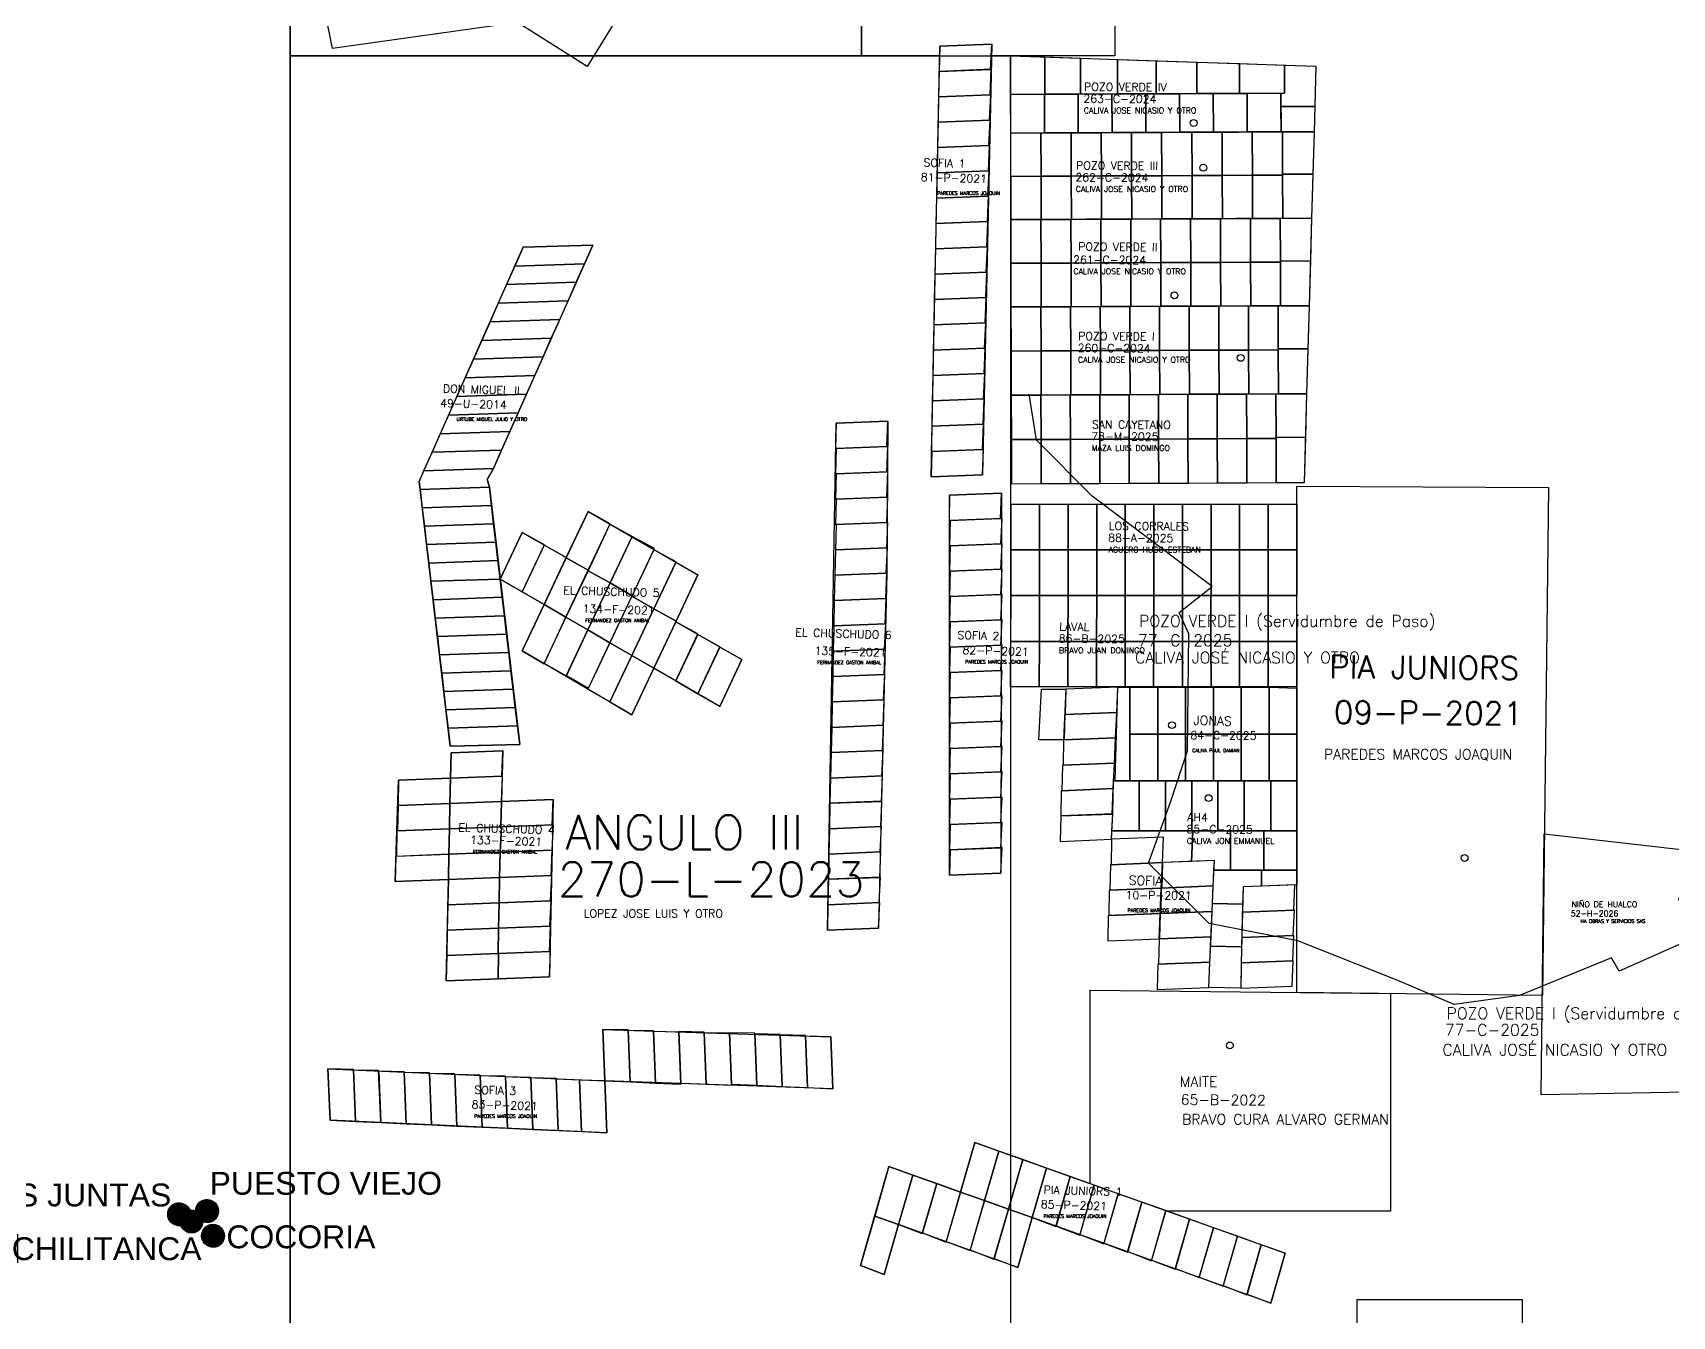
# Model space of a CAD drawing. Header units: metres. Extents: x -4406421 to 6012633, y 6449185 to 13337258.
# Drawn here: x 2621781 to 2636125, y 6810148 to 6821370 of the extents above; entities that cross this region are included whole.
import ezdxf

# ---------------------------------------------------------------- set-up
doc = ezdxf.new("R2010")
doc.units = ezdxf.units.M
doc.header["$LTSCALE"] = 20
doc.header["$MEASUREMENT"] = 0
for name, color, linetype in [('ALUVIONES', 191, 'CONTINUOUS'), ('CANTERAS', 6, 'CONTINUOUS'), ('CATEOS', 7, 'CONTINUOUS'), ('MANIFEST', 1, 'CONTINUOUS'), ('SERVIDUMBRE', 44, 'CONTINUOUS'), ('ZONAS', 5, 'CONTINUOUS')]:
    doc.layers.add(name, color=color, linetype=linetype)
doc.layers.add('TITULARES', color=7, linetype='CONTINUOUS', true_color=0x04fbc6)
doc.styles.add('ROMANS', font='romans.shx', dxfattribs={"oblique": 1.17516e-08, "height": 3})
pattern_1 = [(45, (0, 0), (-0.0883883476483, 0.0883883476483), [])]

msp = doc.modelspace()

# ---------------------------------------------------------------- hatches: boundary and pattern name
at = {"layer": 'ZONAS', "ltscale": 100}
h = msp.add_hatch(dxfattribs=at)
h.set_pattern_fill('ANSI31', color=256, style=0)
h.set_pattern_definition(pattern_1)
h.paths.add_polyline_path([(2623155, 6811075, 0.83006), (2622962, 6811039, 0.457761), (2623076, 6810940, -0.09286), (2623069, 6810976, -0.371967)])
h = msp.add_hatch(dxfattribs=at)
h.set_pattern_fill('ANSI31', color=256, style=0)
h.set_pattern_definition(pattern_1)
h.paths.add_polyline_path([(2623206, 6811070, -0.314198), (2623269, 6810974, 0.528662), (2623406, 6811067, 0.989363)])
h = msp.add_hatch(dxfattribs=at)
h.set_pattern_fill('ANSI31', color=256, style=0)
h.set_pattern_definition(pattern_1)
h.paths.add_polyline_path([(2623069, 6810976, 1), (2623269, 6810976, 1)])
h = msp.add_hatch(dxfattribs=at)
h.set_pattern_fill('ANSI31', color=256, style=0)
h.set_pattern_definition(pattern_1)
h.paths.add_polyline_path([(2623458, 6810851, 1), (2623258, 6810851, 1)])

# ---------------------------------------------------------------- linework, layer by layer
at = {"layer": 'ALUVIONES', "color": 5, "ltscale": 100}
for points in [[(2629717, 6821254), (2630171, 6821272), (2630090, 6817504), (2629641, 6817487)], [(2630335, 6821170), (2633007, 6821079), (2632991, 6820505), (2630337, 6820494)], [(2630337, 6820494), (2632991, 6820505), (2632970, 6819748), (2630340, 6819737)], [(2630340, 6819737), (2632970, 6819748), (2632948, 6818984), (2630342, 6818973)], [(2626073, 6819496), (2626680, 6819512), (2625883, 6817722), (2625811, 6817559), (2625758, 6817463), (2625776, 6817397), (2626041, 6815146), (2625434, 6815131), (2625169, 6817377), (2625161, 6817448)], [(2630342, 6818973), (2632948, 6818984), (2632926, 6818213), (2630345, 6818202)], [(2630345, 6818202), (2632926, 6818213), (2632904, 6817435), (2630348, 6817424)], [(2628733, 6813524), (2628809, 6817956), (2629263, 6817974), (2629254, 6816645), (2629182, 6813542)], [(2629802, 6817327), (2630257, 6817345), (2630252, 6814023), (2629802, 6814005)], [(2625870, 6816594), (2626063, 6817001), (2626449, 6816783), (2626639, 6817185), (2627601, 6816632), (2627407, 6816221), (2627985, 6815891), (2627791, 6815480), (2627215, 6815814), (2627022, 6815407), (2626062, 6815965), (2626254, 6816371)], [(2630340, 6817249), (2632840, 6817249), (2632840, 6816449), (2630340, 6816449)], [(2630340, 6816449), (2632838, 6816449), (2632842, 6815650), (2630335, 6815650)], [(2631275, 6815649), (2632598, 6815649), (2632842, 6815641), (2632842, 6814828), (2631250, 6814828)], [(2624981, 6814835), (2625436, 6814853), (2625441, 6815074), (2625895, 6815092), (2625881, 6814649), (2626335, 6814667), (2626302, 6813115), (2625398, 6813080), (2625417, 6813966), (2624952, 6813948)], [(2624364, 6812310), (2626786, 6812207), (2626768, 6812656), (2628764, 6812592), (2628782, 6812137), (2626786, 6812207), (2626804, 6811752), (2624382, 6811861)], [(2629023, 6810592), (2629272, 6811456), (2629899, 6811233), (2630024, 6811666), (2632739, 6810699), (2632612, 6810262), (2630525, 6811010), (2630399, 6810573), (2629356, 6810950), (2629230, 6810513)]]:
    msp.add_lwpolyline(points, close=True, dxfattribs=at)
at = {"layer": 'ALUVIONES', "ltscale": 100}
for points in [[(2629717, 6821254), (2629712, 6821033), (2630161, 6821050), (2630171, 6821272)], [(2630335, 6821170), (2630636, 6821160), (2630637, 6820833), (2630336, 6820832)], [(2629712, 6821033), (2629707, 6820811), (2630157, 6820829), (2630167, 6821051)], [(2630636, 6821160), (2630948, 6821149), (2630949, 6820835), (2630637, 6820833)], [(2630948, 6821149), (2631272, 6821138), (2631273, 6820836), (2630949, 6820835)], [(2631272, 6821138), (2631610, 6821126), (2631611, 6820838), (2631273, 6820836)], [(2631610, 6821126), (2631965, 6821114), (2631966, 6820839), (2631611, 6820838)], [(2631965, 6821114), (2632338, 6821102), (2632339, 6820841), (2631966, 6820839)], [(2632338, 6821102), (2632733, 6821088), (2632734, 6820842), (2632339, 6820841)], [(2632733, 6821088), (2633007, 6821079), (2632997, 6820726), (2632702, 6820725), (2632701, 6820842), (2632734, 6820842)], [(2629707, 6820811), (2629702, 6820589), (2630152, 6820607), (2630162, 6820829)], [(2630336, 6820832), (2630632, 6820833), (2630633, 6820495), (2630337, 6820494)], [(2630632, 6820833), (2630927, 6820835), (2630928, 6820496), (2630633, 6820495)], [(2630927, 6820835), (2631223, 6820836), (2631224, 6820498), (2630928, 6820496)], [(2631223, 6820836), (2631519, 6820837), (2631520, 6820499), (2631224, 6820498)], [(2631519, 6820837), (2631814, 6820838), (2631816, 6820500), (2631520, 6820499)], [(2631814, 6820838), (2632110, 6820840), (2632111, 6820502), (2631816, 6820500)], [(2632110, 6820840), (2632406, 6820841), (2632407, 6820503), (2632111, 6820502)], [(2632406, 6820841), (2632701, 6820842), (2632703, 6820504), (2632407, 6820503)], [(2629702, 6820589), (2629698, 6820368), (2630147, 6820385), (2630157, 6820607)], [(2632702, 6820725), (2632997, 6820726), (2632991, 6820505), (2632703, 6820504)], [(2630337, 6820494), (2630601, 6820495), (2630603, 6820117), (2630338, 6820115)], [(2630601, 6820495), (2630865, 6820496), (2630867, 6820118), (2630603, 6820117)], [(2630865, 6820496), (2631130, 6820497), (2631131, 6820119), (2630867, 6820118)], [(2631130, 6820497), (2631394, 6820498), (2631395, 6820120), (2631131, 6820119)], [(2631394, 6820498), (2631658, 6820500), (2631659, 6820121), (2631395, 6820120)], [(2631658, 6820500), (2631922, 6820501), (2631924, 6820122), (2631659, 6820121)], [(2631922, 6820501), (2632187, 6820502), (2632188, 6820123), (2631924, 6820122)], [(2632187, 6820502), (2632451, 6820503), (2632452, 6820125), (2632188, 6820123)], [(2632451, 6820503), (2632715, 6820504), (2632716, 6820126), (2632452, 6820125)], [(2632715, 6820504), (2632991, 6820505), (2632981, 6820135), (2632716, 6820134)], [(2629698, 6820368), (2629693, 6820146), (2630142, 6820164), (2630152, 6820386)], [(2629693, 6820146), (2629688, 6819925), (2630138, 6819942), (2630148, 6820164)], [(2630338, 6820115), (2630603, 6820117), (2630604, 6819738), (2630340, 6819737)], [(2630603, 6820117), (2630867, 6820118), (2630868, 6819739), (2630604, 6819738)], [(2630867, 6820118), (2631131, 6820119), (2631132, 6819740), (2630868, 6819739)], [(2631131, 6820119), (2631395, 6820120), (2631397, 6819741), (2631132, 6819740)], [(2631395, 6820120), (2631659, 6820121), (2631661, 6819743), (2631397, 6819741)], [(2631659, 6820121), (2631924, 6820122), (2631925, 6819744), (2631661, 6819743)], [(2631924, 6820122), (2632188, 6820123), (2632189, 6819745), (2631925, 6819744)], [(2632188, 6820123), (2632452, 6820125), (2632453, 6819746), (2632189, 6819745)], [(2632452, 6820125), (2632716, 6820126), (2632718, 6819747), (2632453, 6819746)], [(2632716, 6820134), (2632981, 6820135), (2632970, 6819748), (2632718, 6819747)], [(2629688, 6819925), (2629683, 6819703), (2630133, 6819721), (2630143, 6819942)], [(2630340, 6819737), (2630601, 6819738), (2630603, 6819356), (2630341, 6819355)], [(2630601, 6819738), (2630863, 6819739), (2630865, 6819357), (2630603, 6819356)], [(2630863, 6819739), (2631125, 6819740), (2631126, 6819358), (2630865, 6819357)], [(2631125, 6819740), (2631387, 6819741), (2631388, 6819359), (2631126, 6819358)], [(2631387, 6819741), (2631649, 6819743), (2631650, 6819361), (2631388, 6819359)], [(2631649, 6819743), (2631910, 6819744), (2631912, 6819362), (2631650, 6819361)], [(2631910, 6819744), (2632172, 6819745), (2632174, 6819363), (2631912, 6819362)], [(2632172, 6819745), (2632434, 6819746), (2632435, 6819364), (2632174, 6819363)], [(2632434, 6819746), (2632696, 6819747), (2632697, 6819365), (2632435, 6819364)], [(2632696, 6819747), (2632970, 6819748), (2632959, 6819375), (2632697, 6819374)], [(2629683, 6819703), (2629679, 6819481), (2630128, 6819499), (2630138, 6819721)], [(2626680, 6819512), (2626073, 6819496), (2625999, 6819331), (2626609, 6819351)], [(2629679, 6819481), (2629674, 6819260), (2630123, 6819277), (2630133, 6819499)], [(2626609, 6819351), (2625999, 6819331), (2625927, 6819168), (2626536, 6819189)], [(2630341, 6819355), (2630603, 6819356), (2630604, 6818974), (2630342, 6818973)], [(2630603, 6819356), (2630865, 6819357), (2630866, 6818975), (2630604, 6818974)], [(2630865, 6819357), (2631126, 6819358), (2631128, 6818976), (2630866, 6818975)], [(2631126, 6819358), (2631388, 6819359), (2631389, 6818978), (2631128, 6818976)], [(2631388, 6819359), (2631650, 6819361), (2631651, 6818979), (2631389, 6818978)], [(2631650, 6819361), (2631912, 6819362), (2631913, 6818980), (2631651, 6818979)], [(2631912, 6819362), (2632174, 6819363), (2632175, 6818981), (2631913, 6818980)], [(2632174, 6819363), (2632435, 6819364), (2632437, 6818982), (2632175, 6818981)], [(2632435, 6819364), (2632697, 6819365), (2632699, 6818983), (2632437, 6818982)], [(2632697, 6819374), (2632959, 6819375), (2632948, 6818984), (2632699, 6818983)], [(2626536, 6819189), (2625927, 6819168), (2625854, 6819005), (2626464, 6819026)], [(2629674, 6819260), (2629669, 6819038), (2630119, 6819056), (2630129, 6819278)], [(2626464, 6819026), (2625854, 6819005), (2625782, 6818842), (2626391, 6818863)], [(2629669, 6819038), (2629665, 6818816), (2630114, 6818834), (2630124, 6819056)], [(2630342, 6818973), (2630602, 6818974), (2630603, 6818589), (2630344, 6818587)], [(2630602, 6818974), (2630861, 6818975), (2630862, 6818590), (2630603, 6818589)], [(2630861, 6818975), (2631120, 6818976), (2631122, 6818591), (2630862, 6818590)], [(2631120, 6818976), (2631380, 6818977), (2631381, 6818592), (2631122, 6818591)], [(2631380, 6818977), (2631639, 6818979), (2631640, 6818593), (2631381, 6818592)], [(2631639, 6818979), (2631898, 6818980), (2631900, 6818594), (2631640, 6818593)], [(2631898, 6818980), (2632158, 6818981), (2632159, 6818595), (2631900, 6818594)], [(2632158, 6818981), (2632417, 6818982), (2632419, 6818596), (2632159, 6818595)], [(2632417, 6818982), (2632677, 6818983), (2632678, 6818598), (2632419, 6818596)], [(2632677, 6818983), (2632948, 6818984), (2632938, 6818608), (2632678, 6818607)], [(2626391, 6818863), (2625782, 6818842), (2625709, 6818679), (2626318, 6818700)], [(2629665, 6818816), (2629660, 6818595), (2630109, 6818612), (2630119, 6818834)], [(2626318, 6818700), (2625709, 6818679), (2625636, 6818516), (2626246, 6818537)], [(2629660, 6818595), (2629655, 6818373), (2630104, 6818391), (2630114, 6818613)], [(2630344, 6818587), (2630603, 6818589), (2630604, 6818203), (2630345, 6818202)], [(2630603, 6818589), (2630862, 6818590), (2630864, 6818204), (2630604, 6818203)], [(2630862, 6818590), (2631122, 6818591), (2631123, 6818205), (2630864, 6818204)], [(2631122, 6818591), (2631381, 6818592), (2631382, 6818206), (2631123, 6818205)], [(2631381, 6818592), (2631640, 6818593), (2631642, 6818208), (2631382, 6818206)], [(2631640, 6818593), (2631900, 6818594), (2631901, 6818209), (2631642, 6818208)], [(2631900, 6818594), (2632159, 6818595), (2632161, 6818210), (2631901, 6818209)], [(2632159, 6818595), (2632419, 6818596), (2632420, 6818211), (2632161, 6818210)], [(2632419, 6818596), (2632678, 6818598), (2632679, 6818212), (2632420, 6818211)], [(2632678, 6818607), (2632938, 6818608), (2632926, 6818213), (2632679, 6818212)], [(2626246, 6818537), (2625636, 6818516), (2625564, 6818353), (2626173, 6818374)], [(2626173, 6818374), (2625564, 6818353), (2625491, 6818190), (2626101, 6818211)], [(2629655, 6818373), (2629650, 6818151), (2630100, 6818169), (2630110, 6818391)], [(2626101, 6818211), (2625491, 6818190), (2625419, 6818027), (2626028, 6818048)], [(2629650, 6818151), (2629646, 6817930), (2630095, 6817948), (2630105, 6818169)], [(2630345, 6818202), (2630602, 6818203), (2630603, 6817814), (2630346, 6817813)], [(2630602, 6818203), (2630859, 6818204), (2630860, 6817815), (2630603, 6817814)], [(2630859, 6818204), (2631116, 6818205), (2631117, 6817816), (2630860, 6817815)], [(2631116, 6818205), (2631373, 6818206), (2631374, 6817817), (2631117, 6817816)], [(2631373, 6818206), (2631629, 6818207), (2631631, 6817818), (2631374, 6817817)], [(2631629, 6818207), (2631886, 6818209), (2631888, 6817819), (2631631, 6817818)], [(2631886, 6818209), (2632143, 6818210), (2632145, 6817821), (2631888, 6817819)], [(2632143, 6818210), (2632400, 6818211), (2632402, 6817822), (2632145, 6817821)], [(2632400, 6818211), (2632657, 6818212), (2632659, 6817823), (2632402, 6817822)], [(2632657, 6818212), (2632926, 6818213), (2632916, 6817833), (2632659, 6817832)], [(2626028, 6818048), (2625419, 6818027), (2625346, 6817864), (2625956, 6817885)], [(2625956, 6817885), (2625346, 6817864), (2625274, 6817702), (2625883, 6817722)], [(2628809, 6817956), (2628804, 6817735), (2629253, 6817752), (2629263, 6817974)], [(2629646, 6817930), (2629641, 6817708), (2630090, 6817726), (2630100, 6817948)], [(2628809, 6817735), (2628804, 6817513), (2629253, 6817531), (2629263, 6817753)], [(2630346, 6817813), (2630603, 6817814), (2630604, 6817425), (2630348, 6817424)], [(2630603, 6817814), (2630860, 6817815), (2630861, 6817426), (2630604, 6817425)], [(2630860, 6817815), (2631117, 6817816), (2631118, 6817427), (2630861, 6817426)], [(2631117, 6817816), (2631374, 6817817), (2631375, 6817428), (2631118, 6817427)], [(2631374, 6817817), (2631631, 6817818), (2631632, 6817429), (2631375, 6817428)], [(2631631, 6817818), (2631888, 6817819), (2631889, 6817430), (2631632, 6817429)], [(2631888, 6817819), (2632145, 6817821), (2632146, 6817431), (2631889, 6817430)], [(2632145, 6817821), (2632402, 6817822), (2632403, 6817432), (2632146, 6817431)], [(2632402, 6817822), (2632659, 6817823), (2632660, 6817434), (2632403, 6817432)], [(2632659, 6817832), (2632916, 6817833), (2632904, 6817435), (2632660, 6817434)], [(2625883, 6817722), (2625274, 6817702), (2625201, 6817539), (2625811, 6817559)], [(2629646, 6817708), (2629641, 6817487), (2630090, 6817504), (2630100, 6817726)], [(2625811, 6817559), (2625201, 6817539), (2625161, 6817448), (2625169, 6817377), (2625776, 6817397), (2625758, 6817463)], [(2628809, 6817513), (2628804, 6817292), (2629253, 6817309), (2629263, 6817531)], [(2625776, 6817397), (2625169, 6817377), (2625188, 6817216), (2625794, 6817237)], [(2628809, 6817292), (2628804, 6817070), (2629253, 6817088), (2629263, 6817310)], [(2629802, 6817327), (2629798, 6817105), (2630247, 6817123), (2630257, 6817345)], [(2625794, 6817237), (2625188, 6817216), (2625207, 6817056), (2625813, 6817076)], [(2626833, 6817078), (2626639, 6817185), (2626447, 6816778), (2626641, 6816671)], [(2630340, 6817249), (2632840, 6817249), (2632840, 6816449), (2630340, 6816449)], [(2630340, 6817249), (2630590, 6817249), (2630590, 6816849), (2630340, 6816849)], [(2630590, 6817249), (2630840, 6817249), (2630840, 6816849), (2630590, 6816849)], [(2630840, 6817249), (2631090, 6817249), (2631090, 6816849), (2630840, 6816849)], [(2631090, 6817249), (2631340, 6817249), (2631340, 6816849), (2631090, 6816849)], [(2631340, 6817249), (2631590, 6817249), (2631590, 6816849), (2631340, 6816849)], [(2631590, 6817249), (2631840, 6817249), (2631840, 6816849), (2631590, 6816849)], [(2631840, 6817249), (2632090, 6817249), (2632090, 6816849), (2631840, 6816849)], [(2632090, 6817249), (2632340, 6817249), (2632340, 6816849), (2632090, 6816849)], [(2632340, 6817249), (2632590, 6817249), (2632590, 6816849), (2632340, 6816849)], [(2632590, 6817249), (2632840, 6817249), (2632840, 6816849), (2632590, 6816849)], [(2625813, 6817076), (2625207, 6817056), (2625226, 6816895), (2625832, 6816916)], [(2627025, 6816966), (2626831, 6817073), (2626639, 6816667), (2626833, 6816560)], [(2628809, 6817071), (2628804, 6816849), (2629253, 6816867), (2629263, 6817088)], [(2629807, 6817105), (2629802, 6816884), (2630252, 6816901), (2630262, 6817123)], [(2625832, 6816916), (2625226, 6816895), (2625245, 6816734), (2625851, 6816755)], [(2626257, 6816894), (2626063, 6817001), (2625870, 6816594), (2626062, 6816483)], [(2626449, 6816783), (2626255, 6816890), (2626062, 6816483), (2626254, 6816371)], [(2627220, 6816860), (2627025, 6816966), (2626833, 6816560), (2627025, 6816448)], [(2628804, 6816849), (2628799, 6816627), (2629248, 6816645), (2629258, 6816867)], [(2629807, 6816884), (2629802, 6816662), (2630252, 6816680), (2630262, 6816902)], [(2625851, 6816755), (2625245, 6816734), (2625264, 6816574), (2625870, 6816594)], [(2626641, 6816671), (2626447, 6816778), (2626254, 6816371), (2626446, 6816260)], [(2627409, 6816743), (2627215, 6816850), (2627023, 6816444), (2627215, 6816332)], [(2627601, 6816632), (2627407, 6816739), (2627215, 6816332), (2627409, 6816225)], [(2630340, 6816849), (2630590, 6816849), (2630590, 6816449), (2630340, 6816449)], [(2630590, 6816849), (2630840, 6816849), (2630840, 6816449), (2630590, 6816449)], [(2630840, 6816849), (2631090, 6816849), (2631090, 6816449), (2630840, 6816449)], [(2631090, 6816849), (2631340, 6816849), (2631340, 6816449), (2631090, 6816449)], [(2631340, 6816849), (2631590, 6816849), (2631590, 6816449), (2631340, 6816449)], [(2631590, 6816849), (2631840, 6816849), (2631840, 6816449), (2631590, 6816449)], [(2631840, 6816849), (2632090, 6816849), (2632090, 6816449), (2631840, 6816449)], [(2632090, 6816849), (2632340, 6816849), (2632340, 6816449), (2632090, 6816449)], [(2632340, 6816849), (2632590, 6816849), (2632590, 6816449), (2632340, 6816449)], [(2632590, 6816849), (2632840, 6816849), (2632840, 6816449), (2632590, 6816449)], [(2625870, 6816594), (2625264, 6816574), (2625283, 6816413), (2625889, 6816434)], [(2626833, 6816560), (2626639, 6816667), (2626446, 6816260), (2626638, 6816149)], [(2628799, 6816627), (2628794, 6816406), (2629244, 6816423), (2629254, 6816645)], [(2629807, 6816663), (2629802, 6816441), (2630252, 6816459), (2630262, 6816680)], [(2627025, 6816448), (2626833, 6816560), (2626638, 6816149), (2626830, 6816037)], [(2627215, 6816332), (2627023, 6816444), (2626830, 6816037), (2627022, 6815926)], [(2629807, 6816441), (2629802, 6816219), (2630252, 6816237), (2630262, 6816459)], [(2630340, 6816449), (2630590, 6816449), (2630588, 6816049), (2630338, 6816049)], [(2630590, 6816449), (2630840, 6816449), (2630838, 6816049), (2630588, 6816049)], [(2630840, 6816449), (2631090, 6816449), (2631088, 6816049), (2630838, 6816049)], [(2631090, 6816449), (2631340, 6816449), (2631339, 6816049), (2631088, 6816049)], [(2631340, 6816449), (2631589, 6816449), (2631589, 6816049), (2631339, 6816049)], [(2631589, 6816449), (2631839, 6816449), (2631839, 6816049), (2631589, 6816049)], [(2631839, 6816449), (2632089, 6816449), (2632089, 6816049), (2631839, 6816049)], [(2632089, 6816449), (2632339, 6816449), (2632340, 6816049), (2632089, 6816049)], [(2632339, 6816449), (2632589, 6816449), (2632590, 6816049), (2632340, 6816049)], [(2632589, 6816449), (2632838, 6816449), (2632840, 6816049), (2632590, 6816049)], [(2625889, 6816434), (2625283, 6816413), (2625302, 6816253), (2625908, 6816273)], [(2626446, 6816260), (2626254, 6816371), (2626062, 6815965), (2626254, 6815853)], [(2627409, 6816225), (2627215, 6816332), (2627022, 6815926), (2627215, 6815814)], [(2628794, 6816406), (2628790, 6816184), (2629239, 6816202), (2629249, 6816424)], [(2625908, 6816273), (2625302, 6816253), (2625321, 6816092), (2625927, 6816113)], [(2626638, 6816149), (2626446, 6816260), (2626256, 6815858), (2626448, 6815747)], [(2627601, 6816114), (2627407, 6816221), (2627215, 6815814), (2627407, 6815703)], [(2628790, 6816184), (2628785, 6815962), (2629234, 6815980), (2629244, 6816202)], [(2629807, 6816220), (2629802, 6815998), (2630252, 6816016), (2630262, 6816238)], [(2625927, 6816113), (2625321, 6816092), (2625340, 6815931), (2625946, 6815952)], [(2626830, 6816037), (2626638, 6816149), (2626451, 6815751), (2626643, 6815640)], [(2627022, 6815926), (2626830, 6816037), (2626638, 6815630), (2626830, 6815519)], [(2627793, 6816002), (2627599, 6816109), (2627407, 6815703), (2627599, 6815591)], [(2629807, 6815998), (2629802, 6815777), (2630252, 6815794), (2630262, 6816016)], [(2630338, 6816049), (2630588, 6816049), (2630585, 6815650), (2630335, 6815650)], [(2630588, 6816049), (2630838, 6816049), (2630836, 6815650), (2630585, 6815650)], [(2630838, 6816049), (2631088, 6816049), (2631087, 6815650), (2630836, 6815650)], [(2631088, 6816049), (2631339, 6816049), (2631338, 6815650), (2631087, 6815650)], [(2631339, 6816049), (2631589, 6816049), (2631588, 6815650), (2631338, 6815650)], [(2631589, 6816049), (2631839, 6816049), (2631839, 6815650), (2631588, 6815650)], [(2631839, 6816049), (2632089, 6816049), (2632090, 6815650), (2631839, 6815650)], [(2632089, 6816049), (2632340, 6816049), (2632340, 6815650), (2632090, 6815650)], [(2632340, 6816049), (2632590, 6816049), (2632591, 6815650), (2632340, 6815650)], [(2632590, 6816049), (2632840, 6816049), (2632842, 6815650), (2632591, 6815650)], [(2625946, 6815952), (2625340, 6815931), (2625359, 6815771), (2625965, 6815791)], [(2627215, 6815814), (2627022, 6815926), (2626830, 6815519), (2627022, 6815407)], [(2627985, 6815891), (2627791, 6815998), (2627599, 6815591), (2627791, 6815480)], [(2628785, 6815962), (2628780, 6815741), (2629230, 6815758), (2629239, 6815980)], [(2625965, 6815791), (2625359, 6815771), (2625377, 6815610), (2625984, 6815631)], [(2628780, 6815741), (2628775, 6815519), (2629225, 6815537), (2629235, 6815759)], [(2629807, 6815777), (2629802, 6815555), (2630252, 6815573), (2630262, 6815795)], [(2625984, 6815631), (2625377, 6815610), (2625396, 6815450), (2626003, 6815470)], [(2630820, 6815631), (2630800, 6815187), (2630582, 6815187), (2630607, 6815631)], [(2630820, 6815631), (2630815, 6815409), (2631265, 6815427), (2631275, 6815649)], [(2631275, 6815649), (2631380, 6815649), (2631380, 6814828), (2631250, 6814828)], [(2631380, 6815649), (2631624, 6815649), (2631624, 6815238), (2631380, 6815238)], [(2631624, 6815649), (2631867, 6815649), (2631867, 6815238), (2631624, 6815238)], [(2631867, 6815649), (2632111, 6815649), (2632111, 6815238), (2631867, 6815238)], [(2632111, 6815649), (2632354, 6815649), (2632354, 6815238), (2632111, 6815238)], [(2632354, 6815649), (2632598, 6815649), (2632598, 6815238), (2632354, 6815238)], [(2632598, 6815649), (2632842, 6815641), (2632842, 6815238), (2632598, 6815238)], [(2626003, 6815470), (2625396, 6815450), (2625415, 6815289), (2626022, 6815310)], [(2628775, 6815519), (2628771, 6815297), (2629220, 6815315), (2629230, 6815537)], [(2629807, 6815555), (2629802, 6815334), (2630252, 6815351), (2630262, 6815573)], [(2626022, 6815310), (2625415, 6815289), (2625434, 6815131), (2626041, 6815146)], [(2628771, 6815297), (2628766, 6815076), (2629215, 6815094), (2629225, 6815315)], [(2629807, 6815334), (2629802, 6815112), (2630252, 6815130), (2630262, 6815352)], [(2630810, 6815409), (2630805, 6815187), (2631255, 6815205), (2631265, 6815427)], [(2630800, 6815187), (2630795, 6814965), (2631245, 6814983), (2631255, 6815205)], [(2631380, 6815238), (2631624, 6815238), (2631624, 6814828), (2631380, 6814828)], [(2631624, 6815238), (2631867, 6815238), (2631867, 6814828), (2631624, 6814828)], [(2631867, 6815238), (2632111, 6815238), (2632111, 6814828), (2631867, 6814828)], [(2632111, 6815238), (2632354, 6815238), (2632354, 6814828), (2632111, 6814828)], [(2632354, 6815238), (2632598, 6815238), (2632598, 6814828), (2632354, 6814828)], [(2632598, 6815238), (2632842, 6815238), (2632842, 6814828), (2632598, 6814828)], [(2625441, 6815074), (2625436, 6814853), (2625885, 6814870), (2625895, 6815092)], [(2628766, 6815076), (2628761, 6814854), (2629211, 6814872), (2629220, 6815094)], [(2629807, 6815112), (2629802, 6814891), (2630252, 6814909), (2630262, 6815130)], [(2625436, 6814853), (2625431, 6814631), (2625881, 6814649), (2625891, 6814871)], [(2628761, 6814854), (2628756, 6814633), (2629206, 6814650), (2629216, 6814872)], [(2629807, 6814891), (2629802, 6814669), (2630252, 6814687), (2630262, 6814909)], [(2630790, 6814965), (2630785, 6814743), (2631235, 6814761), (2631245, 6814983)], [(2624981, 6814835), (2624977, 6814613), (2625431, 6814631), (2625436, 6814853)], [(2630780, 6814743), (2630775, 6814522), (2631225, 6814539), (2631235, 6814761)], [(2631238, 6814828), (2631461, 6814828), (2631461, 6814393), (2631223, 6814393), (2631230, 6814540)], [(2631461, 6814828), (2631691, 6814828), (2631691, 6814393), (2631461, 6814393)], [(2631691, 6814828), (2631921, 6814828), (2631921, 6814393), (2631691, 6814393)], [(2631921, 6814828), (2632151, 6814828), (2632151, 6814393), (2631921, 6814393)], [(2632151, 6814828), (2632381, 6814828), (2632381, 6814393), (2632151, 6814393)], [(2632381, 6814828), (2632612, 6814828), (2632612, 6814393), (2632381, 6814393)], [(2632612, 6814828), (2632842, 6814828), (2632842, 6814393), (2632612, 6814393)], [(2624977, 6814613), (2624972, 6814392), (2625426, 6814409), (2625431, 6814631)], [(2625431, 6814631), (2625426, 6814409), (2625876, 6814427), (2625881, 6814649)], [(2625881, 6814649), (2625876, 6814427), (2626325, 6814445), (2626335, 6814667)], [(2628756, 6814633), (2628752, 6814411), (2629201, 6814429), (2629211, 6814651)], [(2629807, 6814670), (2629802, 6814448), (2630252, 6814466), (2630262, 6814687)], [(2625881, 6814427), (2625871, 6814206), (2626326, 6814223), (2626336, 6814445)], [(2628752, 6814411), (2628747, 6814189), (2629196, 6814207), (2629206, 6814429)], [(2629807, 6814448), (2629802, 6814226), (2630252, 6814244), (2630262, 6814466)], [(2630775, 6814522), (2630771, 6814300), (2631220, 6814318), (2631230, 6814540)], [(2624967, 6814391), (2624962, 6814170), (2625422, 6814188), (2625426, 6814409)], [(2625426, 6814409), (2625422, 6814188), (2625871, 6814206), (2625881, 6814427)], [(2631220, 6814318), (2631215, 6814096), (2631665, 6814114), (2631675, 6814336)], [(2631223, 6814393), (2631932, 6814393), (2631920, 6814124), (2631665, 6814114), (2631675, 6814336), (2631220, 6814318)], [(2631932, 6814393), (2632261, 6814393), (2632260, 6814049), (2632116, 6814049), (2632119, 6814132), (2631920, 6814124)], [(2632261, 6814393), (2632551, 6814393), (2632551, 6814049), (2632260, 6814049)], [(2632551, 6814393), (2632842, 6814393), (2632842, 6814049), (2632551, 6814049)], [(2624957, 6814169), (2624952, 6813948), (2625417, 6813966), (2625422, 6814188)], [(2625422, 6814188), (2625417, 6813966), (2625866, 6813984), (2625871, 6814206)], [(2625871, 6814206), (2625866, 6813984), (2626316, 6814002), (2626326, 6814223)], [(2628747, 6814189), (2628742, 6813968), (2629192, 6813985), (2629201, 6814207)], [(2629807, 6814227), (2629802, 6814005), (2630252, 6814023), (2630262, 6814245)], [(2625866, 6813984), (2625862, 6813762), (2626311, 6813780), (2626321, 6814002)], [(2631210, 6814096), (2631205, 6813874), (2631655, 6813892), (2631665, 6814114)], [(2631665, 6814114), (2631660, 6813892), (2632109, 6813910), (2632119, 6814132)], [(2632116, 6814049), (2632531, 6814049), (2632531, 6813909), (2632370, 6813903), (2632366, 6813750), (2632103, 6813756)], [(2632531, 6814049), (2632842, 6814049), (2632842, 6813921), (2632531, 6813909)], [(2625417, 6813966), (2625412, 6813745), (2625862, 6813762), (2625866, 6813984)], [(2628742, 6813968), (2628737, 6813746), (2629187, 6813764), (2629197, 6813986)], [(2631200, 6813874), (2631195, 6813652), (2631645, 6813670), (2631655, 6813892)], [(2631655, 6813892), (2631650, 6813670), (2632100, 6813688), (2632109, 6813910)], [(2632370, 6813903), (2632365, 6813681), (2632814, 6813699), (2632824, 6813921)], [(2625412, 6813745), (2625407, 6813523), (2625857, 6813541), (2625862, 6813762)], [(2625862, 6813762), (2625857, 6813541), (2626306, 6813558), (2626316, 6813780)], [(2628737, 6813746), (2628733, 6813524), (2629182, 6813542), (2629192, 6813764)], [(2632103, 6813756), (2632366, 6813750), (2632358, 6813377), (2632086, 6813384)], [(2631190, 6813652), (2631186, 6813431), (2631635, 6813448), (2631645, 6813670)], [(2631645, 6813670), (2631640, 6813449), (2632090, 6813466), (2632100, 6813688)], [(2632365, 6813681), (2632360, 6813459), (2632810, 6813477), (2632820, 6813699)], [(2625407, 6813523), (2625403, 6813301), (2625852, 6813319), (2625857, 6813541)], [(2625857, 6813541), (2625852, 6813319), (2626302, 6813337), (2626311, 6813559)], [(2631635, 6813448), (2631630, 6813227), (2632080, 6813244), (2632090, 6813466)], [(2632360, 6813459), (2632355, 6813238), (2632805, 6813255), (2632815, 6813477)], [(2625403, 6813301), (2625398, 6813080), (2625853, 6813098), (2625857, 6813319)], [(2625857, 6813319), (2625853, 6813098), (2626302, 6813115), (2626312, 6813337)], [(2632086, 6813384), (2632358, 6813377), (2632351, 6813016), (2632070, 6813023)], [(2631625, 6813226), (2631620, 6813005), (2632070, 6813023), (2632080, 6813244)], [(2632355, 6813238), (2632351, 6813016), (2632800, 6813034), (2632810, 6813256)], [(2626990, 6812652), (2626768, 6812656), (2626786, 6812207), (2627008, 6812197)], [(2627212, 6812642), (2626990, 6812646), (2627008, 6812197), (2627230, 6812187)], [(2627434, 6812632), (2627212, 6812636), (2627230, 6812187), (2627452, 6812177)], [(2627655, 6812632), (2627433, 6812636), (2627451, 6812187), (2627673, 6812177)], [(2627877, 6812622), (2627655, 6812626), (2627673, 6812177), (2627895, 6812167)], [(2628098, 6812622), (2627877, 6812626), (2627895, 6812177), (2628116, 6812167)], [(2628320, 6812612), (2628099, 6812617), (2628116, 6812167), (2628338, 6812157)], [(2628542, 6812602), (2628320, 6812607), (2628338, 6812157), (2628560, 6812147)], [(2628764, 6812592), (2628542, 6812597), (2628560, 6812147), (2628782, 6812137)], [(2624586, 6812305), (2624364, 6812310), (2624382, 6811861), (2624604, 6811851)], [(2624807, 6812295), (2624586, 6812300), (2624604, 6811851), (2624825, 6811841)], [(2625029, 6812286), (2624808, 6812290), (2624825, 6811841), (2625047, 6811831)], [(2625251, 6812276), (2625030, 6812280), (2625047, 6811831), (2625269, 6811821)], [(2625473, 6812266), (2625251, 6812270), (2625269, 6811821), (2625491, 6811811)], [(2625695, 6812256), (2625473, 6812260), (2625491, 6811811), (2625713, 6811801)], [(2625917, 6812246), (2625695, 6812251), (2625713, 6811801), (2625935, 6811791)], [(2626138, 6812236), (2625917, 6812241), (2625935, 6811791), (2626156, 6811781)], [(2626360, 6812226), (2626139, 6812231), (2626156, 6811781), (2626378, 6811771)], [(2626564, 6812212), (2626361, 6812221), (2626378, 6811771), (2626582, 6811762)], [(2626786, 6812207), (2626564, 6812212), (2626582, 6811762), (2626804, 6811752)], [(2630233, 6811591), (2630024, 6811666), (2629899, 6811233), (2630108, 6811159)], [(2630442, 6811517), (2630233, 6811591), (2630108, 6811159), (2630317, 6811085)], [(2629481, 6811382), (2629272, 6811456), (2629148, 6811024), (2629356, 6810950)], [(2630650, 6811442), (2630442, 6811517), (2630317, 6811085), (2630525, 6811010)], [(2630859, 6811368), (2630650, 6811442), (2630525, 6811010), (2630733, 6810931)], [(2629690, 6811308), (2629481, 6811382), (2629356, 6810950), (2629564, 6810871)], [(2629899, 6811233), (2629690, 6811308), (2629565, 6810876), (2629773, 6810796)], [(2631068, 6811294), (2630859, 6811368), (2630734, 6810936), (2630942, 6810857)], [(2631277, 6811219), (2631068, 6811294), (2630943, 6810862), (2631151, 6810782)], [(2630108, 6811159), (2629899, 6811233), (2629774, 6810801), (2629982, 6810722)], [(2630317, 6811085), (2630108, 6811159), (2629983, 6810727), (2630190, 6810648)], [(2631486, 6811145), (2631277, 6811219), (2631152, 6810787), (2631359, 6810708)], [(2631695, 6811071), (2631486, 6811145), (2631361, 6810713), (2631568, 6810633)], [(2629356, 6810950), (2629148, 6811024), (2629023, 6810592), (2629230, 6810513)], [(2630525, 6811010), (2630317, 6811085), (2630192, 6810653), (2630399, 6810573)], [(2631903, 6810996), (2631695, 6811071), (2631570, 6810638), (2631777, 6810559)], [(2632112, 6810922), (2631903, 6810996), (2631779, 6810564), (2631986, 6810485)], [(2632321, 6810848), (2632112, 6810922), (2631987, 6810490), (2632195, 6810410)], [(2632530, 6810773), (2632321, 6810848), (2632196, 6810415), (2632404, 6810336)], [(2632739, 6810699), (2632530, 6810773), (2632405, 6810341), (2632612, 6810262)]]:
    msp.add_lwpolyline(points, close=True, dxfattribs=at)
msp.add_lwpolyline([(2625811, 6817559), (2625201, 6817539), (2625201, 6817539)], dxfattribs=at)
at = {"layer": 'ALUVIONES', "color": 5, "ltscale": 100}
for centre in [(2631938, 6820582), (2632022, 6820191)]:
    msp.add_circle(centre, 30, dxfattribs=at)
at = {"layer": 'ALUVIONES', "ltscale": 100}
for centre in [(2631770, 6819074), (2632350, 6818528), (2631749, 6815316), (2632069, 6814678)]:
    msp.add_circle(centre, 30, dxfattribs=at)
at = {"layer": 'CANTERAS', "ltscale": 100}
msp.add_lwpolyline([(2635006, 6814366), (2636305, 6814218), (2636180, 6813785), (2636388, 6813706), (2636263, 6813274), (2636885, 6813036), (2636763, 6812614), (2638008, 6812138), (2634980, 6812085)], close=True, dxfattribs=at)
at = {"layer": 'CATEOS', "color": 0, "ltscale": 100}
msp.add_lwpolyline([(2627019, 6833170), (2632019, 6833170), (2632019, 6825394), (2629032, 6825394), (2629032, 6821170), (2624032, 6821170), (2624032, 6830170), (2627019, 6830170)], close=True, dxfattribs=at)
at = {"layer": 'CATEOS', "ltscale": 100}
for points in [[(2621651, 6809713), (2621651, 6832023), (2621043, 6832023), (2621043, 6832952), (2624617, 6832951), (2624617, 6832279), (2625177, 6832279), (2625176, 6830231), (2625176, 6830170), (2624032, 6830170), (2624032, 6821170), (2624032, 6809713)], [(2629032, 6825394), (2631249, 6825394), (2631249, 6821170), (2630167, 6821170), (2630171, 6821272), (2629717, 6821254), (2629715, 6821170), (2629032, 6821170)], [(2630335, 6821170), (2630335, 6805305), (2624032, 6805305), (2624032, 6821170)]]:
    msp.add_lwpolyline(points, close=True, dxfattribs=at)
at = {"layer": 'MANIFEST', "ltscale": 100}
for points in [[(2626023, 6821461), (2627499, 6823775), (2628074, 6823409), (2626633, 6821077)], [(2624288, 6821813), (2626340, 6822143), (2626424, 6822089), (2626023, 6821461), (2624403, 6821232)], [(2631033, 6812999), (2633659, 6812969), (2633659, 6811067), (2631704, 6811067), (2631033, 6811306)]]:
    msp.add_lwpolyline(points, close=True, dxfattribs=at)
at = {"layer": 'MANIFEST', "color": 1, "ltscale": 100}
for points in [[(2632842, 6817407), (2635042, 6817395), (2634990, 6812953), (2632842, 6812978)], [(2633369, 6808699), (2633369, 6810295), (2634813, 6810295), (2634813, 6808699)]]:
    msp.add_lwpolyline(points, close=True, dxfattribs=at)
msp.add_circle((2634308, 6814155), 30, dxfattribs=at)
at = {"layer": 'MANIFEST', "ltscale": 100}
msp.add_circle((2632255, 6812515), 30, dxfattribs=at)
at = {"layer": 'SERVIDUMBRE', "ltscale": 100}
msp.add_lwpolyline([(2638878, 6813562), (2637855, 6813475), (2637466, 6813313), (2637060, 6813405), (2636207, 6813407), (2635660, 6813166), (2635595, 6813281), (2634790, 6812953), (2634216, 6812874), (2633724, 6813082), (2632850, 6813431), (2632073, 6813581), (2631543, 6814109), (2631737, 6814651), (2631884, 6815092), (2631895, 6816116), (2631812, 6816302), (2632099, 6816529), (2631050, 6817319), (2630564, 6817807), (2630499, 6818209)], dxfattribs=at)
at = {"layer": 'ZONAS', "color": 2, "ltscale": 100}
for centre in [(2623062, 6811039), (2623306, 6811067), (2623358, 6810851)]:
    msp.add_circle(centre, 100, dxfattribs=at)
at = {"layer": 'ZONAS', "ltscale": 100}
msp.add_circle((2623169, 6810976), 100, dxfattribs=at)

# ---------------------------------------------------------------- texts
at = {"layer": 'ALUVIONES', "color": 5, "linetype": 'Continuous', "style": 'ROMANS'}
for s, p in [('POZO VERDE IV', (2630979, 6820864)), ('263-C-2024', (2630973, 6820760)), ('POZO VERDE III', (2630909, 6820176)), ('262-C-2024', (2630903, 6820072)), ('POZO VERDE II', (2630928, 6819466)), ('261-C-2024', (2630883, 6819352)), ('POZO VERDE I', (2630928, 6818684)), ('260-C-2024', (2630923, 6818580)), ('78-M-2025', (2631042, 6817807)), ('SAN CAYETANO', (2631048, 6817911)), ('LOS CORRALES', (2631195, 6817024)), ('88-A-2025', (2631190, 6816920)), ('LAVAL', (2630762, 6816143)), ('86-B-2025', (2630757, 6816039)), ('84-C-2025', (2631909, 6815194)), ('AH4', (2631882, 6814476)), ('85-C-2025', (2631876, 6814372)), ('10-P-2021', (2631342, 6813795))]:
    msp.add_text(s, height=70, rotation=359.5939, dxfattribs=at).set_placement(p)
for p in [(2630977, 6820666), (2630906, 6819979), (2630886, 6819259), (2630926, 6818486)]:
    msp.add_text('CALIVA JOSE NICASIO Y OTRO', height=50, dxfattribs=at).set_placement(p)
at = {"layer": 'ALUVIONES', "color": 5, "linetype": 'Continuous', "style": 'ROMANS', "oblique": 0}
for s, height, p in [('SOFIA 1', 70, (2629574, 6820201)), ('81-P-2021', 70, (2629550, 6820074)), ('49-U-2014', 70, (2625345, 6818098)), ('DON MIGUEL II', 70, (2625369, 6818225)), ('SOFIA 2', 70, (2629871, 6816070)), ('82-P-2021', 70, (2629915, 6815939)), ('JONAS', 80, (2631935, 6815320)), ('SOFIA', 80, (2631369, 6813921))]:
    msp.add_text(s, height=height, rotation=358.3527, dxfattribs=at).set_placement(p)
at = {"layer": 'ALUVIONES', "color": 5, "style": 'ROMANS', "oblique": 0}
for s, p in [('EL CHUSCHUDO 5', (2626422, 6816461)), ('134-F-2021', (2626591, 6816301)), ('EL CHUSCHUDO 6', (2628452, 6816093)), ('135-F-2021', (2628620, 6815933)), ('EL CHUSCHUDO 4', (2625504, 6814387)), ('133-F-2021', (2625607, 6814279)), ('SOFIA 3', (2625644, 6812093)), ('83-P-2021', (2625620, 6811966)), ('PIA JUNIORS 1', (2630624, 6811219)), ('85-P-2021', (2630600, 6811092))]:
    msp.add_text(s, height=70, rotation=358.3527, dxfattribs=at).set_placement(p)
at = {"layer": 'CANTERAS', "linetype": 'Continuous', "style": 'ROMANS', "oblique": 0}
for s, height, p in [('NIÑO DE HUALCO', 50, (2635245, 6813725)), ('52-H-2026', 50, (2635238, 6813644)), ('HA OBRAS Y SERVICIOS SAS', 30, (2635324, 6813587))]:
    msp.add_text(s, height=height, dxfattribs=at).set_placement(p)
at = {"layer": 'CATEOS', "linetype": 'Continuous', "style": 'ROMANS', "oblique": 0}
for s, p in [('ANGULO III', (2626440, 6814228)), ('270-L-2023', (2626373, 6813818))]:
    msp.add_text(s, height=300, dxfattribs=at).set_placement(p)
at = {"layer": 'MANIFEST', "linetype": 'Continuous', "style": 'ROMANS'}
for s, height, p in [('PIA JUNIORS', 200, (2633123, 6815727)), ('09-P-2021', 200, (2633164, 6815330)), ('MAITE', 90, (2631817, 6812155)), ('65-B-2022', 90, (2631825, 6811997))]:
    msp.add_text(s, height=height, rotation=359.5939, dxfattribs=at).set_placement(p)
at = {"layer": 'SERVIDUMBRE', "linetype": 'Continuous', "style": 'ROMANS', "oblique": 0}
for s, p in [('POZO VERDE I (Servidumbre de Paso)', (2631461, 6816177)), ('77-C-2025', (2631450, 6816008)), ('CALIVA JOSÉ NICASIO Y OTRO', (2631425, 6815857)), ('POZO VERDE I (Servidumbre de Paso)', (2634151, 6812746)), ('77-C-2025', (2634136, 6812601)), ('CALIVA JOSÉ NICASIO Y OTRO', (2634115, 6812427))]:
    msp.add_text(s, height=100, dxfattribs=at).set_placement(p)
at = {"layer": 'TITULARES', "color": 160, "linetype": 'Continuous', "style": 'ROMANS', "oblique": 0}
for s, p in [('PAREDES MARCOS JOAQUIN', (2629694, 6819953)), ('URTUBE MIGUEL JULIO Y OTRO', (2625489, 6817976)), ('PAREDES MARCOS JOAQUIN', (2629940, 6815855))]:
    msp.add_text(s, height=30, dxfattribs=at).set_placement(p)
at = {"layer": 'TITULARES', "color": 5, "linetype": 'Continuous', "style": 'ROMANS'}
for s, p in [('MAZA LUIS DOMINGO', (2631046, 6817714)), ('AGUERO HUGO ESTEBAN', (2631193, 6816826)), ('BRAVO JUAN DOMINGO', (2630760, 6815945)), ('CALIVA JON EMMANUEL', (2631879, 6814279))]:
    msp.add_text(s, height=50, dxfattribs=at).set_placement(p)
at = {"layer": 'TITULARES', "color": 160, "style": 'ROMANS', "oblique": 0}
for s, p in [('FERNANDEZ GASTON ANIBAL', (2626615, 6816217)), ('FERNANDEZ GASTON ANIBAL', (2628645, 6815849)), ('CALIVA PAUL DAMIAN', (2631926, 6815080)), ('FERNANDEZ GASTON ANIBAL', (2625632, 6814194)), ('PAREDES MARCOS JOAQUIN', (2631360, 6813682)), ('PAREDES MARCOS JOAQUIN', (2625645, 6811882)), ('PAREDES MARCOS JOAQUIN', (2630625, 6811008))]:
    msp.add_text(s, height=30, dxfattribs=at).set_placement(p)
at = {"layer": 'TITULARES', "color": 160, "linetype": 'Continuous', "style": 'ROMANS'}
for s, height, p in [('PAREDES MARCOS JOAQUIN', 90, (2633078, 6815017)), ('LOPEZ JOSE LUIS Y OTRO', 70, (2626601, 6813634)), ('BRAVO CURA ALVARO GERMAN', 90, (2631837, 6811825))]:
    msp.add_text(s, height=height, dxfattribs=at).set_placement(p)
at = {"layer": 'ZONAS', "ltscale": 100, "char_height": 200, "width": 2363.84, "attachment_point": 1, "style": 'ROMANS'}
for s, insert in [('{\\fArial|b0|i0|c0|p34;LAS JUNTAS}', (2621301, 6811308)), ('{\\fArial|b0|i0|c0|p34;PUESTO VIEJO}', (2623328, 6811410)), ('{\\fArial|b0|i0|c0|p34;COCORIA}', (2623475, 6810942)), ('{\\fArial|b0|i0|c0|p34;CHILITANCA}', (2621597, 6810838))]:
    msp.add_mtext(s, dxfattribs=dict(at, insert=insert))

doc.saveas('drawing.dxf')
